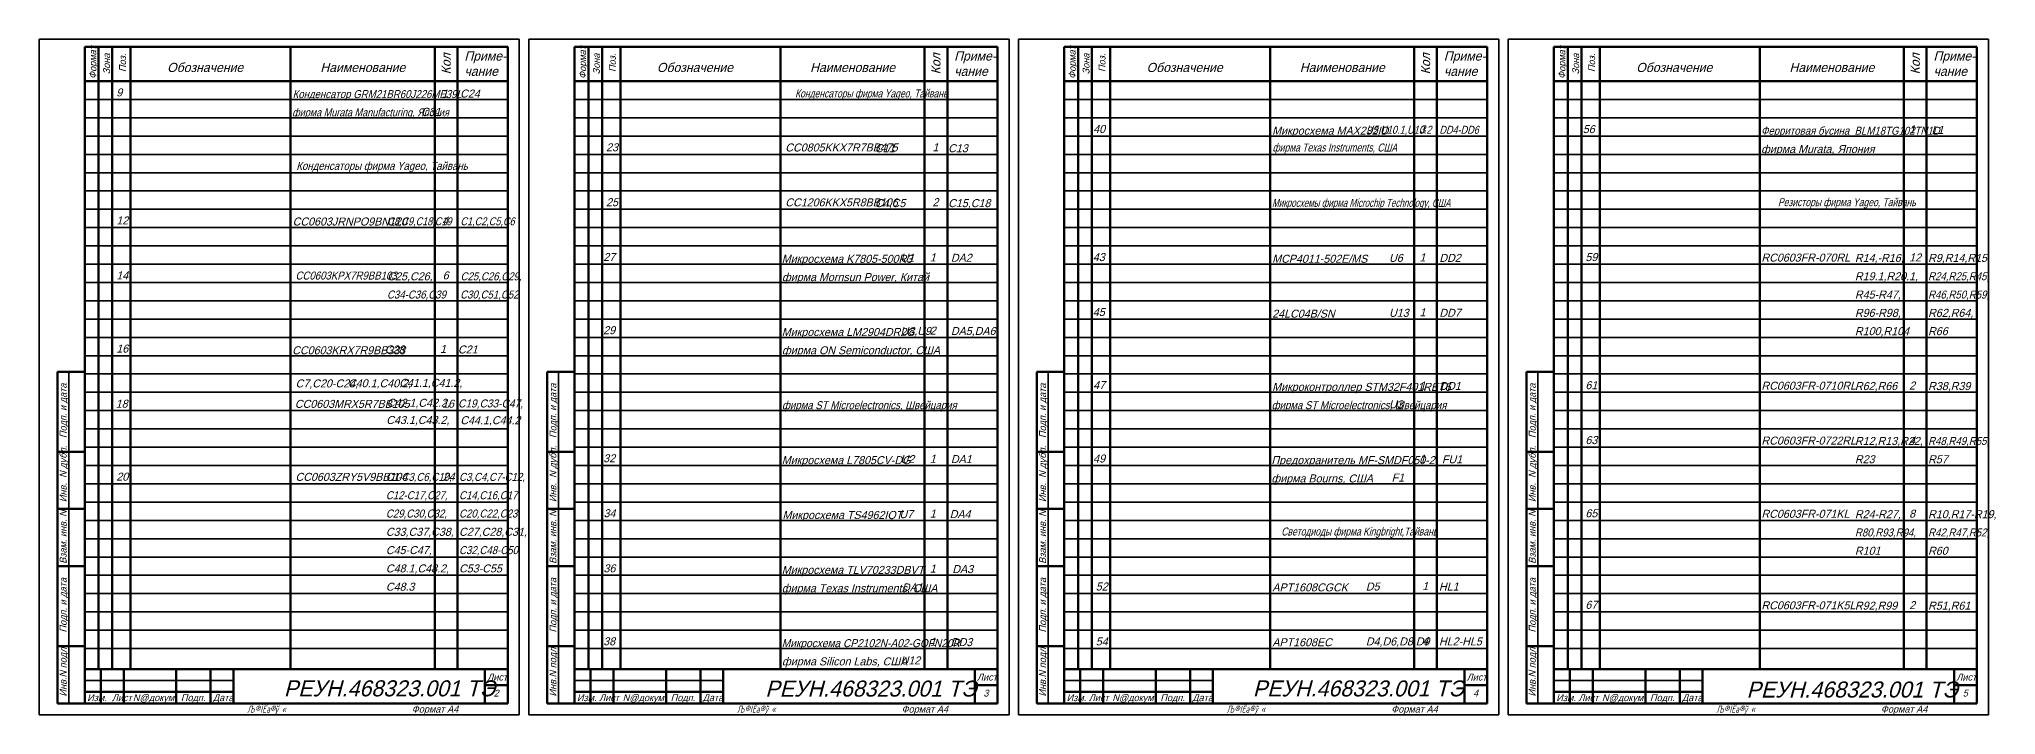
# Model space of a CAD drawing. Extents: x 23088 to 26685, y -1277 to -208.
# Drawn here: x 23942 to 24798, y -943 to -648 of the extents above; entities that cross this region are included whole.
import ezdxf

# ---------------------------------------------------------------- set-up
doc = ezdxf.new("R2010")
doc.units = 0
doc.header["$MEASUREMENT"] = 0
doc.layers.get('Defpoints').update_dxf_attribs({"color": 8, "linetype": 'CONTINUOUS'})
doc.layers.add('CONTUR', color=7, linetype='CONTINUOUS', lineweight=50)
doc.layers.add('DIM', color=1, linetype='CONTINUOUS', lineweight=35)
doc.layers.add('TEXT', color=1, linetype='CONTINUOUS')
doc.styles.add('ECKD', font='ec5cdwin.shx', dxfattribs={"oblique": 15})
doc.styles.add('ESKD', font='eskd', dxfattribs={"width": 0.9, "oblique": 15, "height": 4})

msp = doc.modelspace()

# ---------------------------------------------------------------- linework, layer by layer
at = {"layer": 'CONTUR'}
for p, q in [((23962.464, -651.449), (24147.464, -651.449)), ((23962.464, -938.449), (23962.464, -651.449)), ((23968.464, -651.449), (23968.464, -923.449)), ((23974.464, -651.449), (23974.464, -923.449)), ((23982.464, -651.449), (23982.464, -923.449)), ((24052.464, -651.449), (24052.464, -923.449)), ((24115.464, -651.449), (24115.464, -923.449)), ((24125.464, -651.449), (24125.464, -923.449)), ((24147.464, -651.449), (24147.464, -938.449)), ((24176.681, -938.449), (24176.681, -651.449)), ((24176.681, -651.449), (24361.681, -651.449)), ((24182.681, -651.449), (24182.681, -923.449)), ((24188.681, -651.449), (24188.681, -923.449)), ((24196.681, -651.449), (24196.681, -923.449)), ((24266.681, -651.449), (24266.681, -923.449)), ((24329.681, -651.449), (24329.681, -923.449)), ((24339.681, -651.449), (24339.681, -923.449)), ((24361.681, -651.449), (24361.681, -938.449)), ((24390.842, -938.449), (24390.842, -651.449)), ((24390.842, -651.449), (24575.842, -651.449)), ((24396.842, -651.449), (24396.842, -923.449)), ((24402.842, -651.449), (24402.842, -923.449)), ((24410.842, -651.449), (24410.842, -923.449)), ((24480.842, -651.449), (24480.842, -923.449)), ((24543.842, -651.449), (24543.842, -923.449)), ((24553.842, -651.449), (24553.842, -923.449)), ((24575.842, -651.449), (24575.842, -938.449)), ((24605.003, -938.449), (24605.003, -651.449)), ((24605.003, -651.449), (24790.003, -651.449)), ((24611.003, -651.449), (24611.003, -923.449)), ((24617.003, -651.449), (24617.003, -923.449)), ((24625.003, -651.449), (24625.003, -923.449)), ((24695.003, -651.449), (24695.003, -923.449)), ((24758.003, -651.449), (24758.003, -923.449)), ((24768.003, -651.449), (24768.003, -923.449)), ((24790.003, -651.449), (24790.003, -938.449)), ((23962.464, -666.449), (24147.464, -666.449)), ((24176.681, -666.449), (24361.681, -666.449)), ((24390.842, -666.449), (24575.842, -666.449)), ((24605.003, -666.449), (24790.003, -666.449)), ((23950.464, -828.449), (23950.464, -793.449)), ((23950.464, -793.449), (23962.464, -793.449)), ((24164.681, -828.449), (24164.681, -793.449)), ((24164.681, -793.449), (24176.681, -793.449)), ((24378.842, -828.449), (24378.842, -793.449)), ((24378.842, -793.449), (24390.842, -793.449)), ((24593.003, -828.449), (24593.003, -793.449)), ((24593.003, -793.449), (24605.003, -793.449)), ((23950.464, -853.449), (23950.464, -828.449)), ((23950.464, -828.449), (23962.464, -828.449)), ((23962.464, -828.449), (23950.464, -828.449)), ((24164.681, -828.449), (24176.681, -828.449)), ((24176.681, -828.449), (24164.681, -828.449)), ((24164.681, -853.449), (24164.681, -828.449)), ((24378.842, -828.449), (24390.842, -828.449)), ((24390.842, -828.449), (24378.842, -828.449)), ((24378.842, -853.449), (24378.842, -828.449)), ((24593.003, -828.449), (24605.003, -828.449)), ((24605.003, -828.449), (24593.003, -828.449)), ((24593.003, -853.449), (24593.003, -828.449)), ((23950.464, -878.449), (23950.464, -853.449)), ((23950.464, -853.449), (23962.464, -853.449)), ((23962.464, -853.449), (23950.464, -853.449)), ((24164.681, -878.449), (24164.681, -853.449)), ((24164.681, -853.449), (24176.681, -853.449)), ((24176.681, -853.449), (24164.681, -853.449)), ((24378.842, -878.449), (24378.842, -853.449)), ((24378.842, -853.449), (24390.842, -853.449)), ((24390.842, -853.449), (24378.842, -853.449)), ((24593.003, -878.449), (24593.003, -853.449)), ((24593.003, -853.449), (24605.003, -853.449)), ((24605.003, -853.449), (24593.003, -853.449)), ((23950.464, -913.449), (23950.464, -878.449)), ((23950.464, -878.449), (23962.464, -878.449)), ((23962.464, -878.449), (23950.464, -878.449)), ((24164.681, -913.449), (24164.681, -878.449)), ((24164.681, -878.449), (24176.681, -878.449)), ((24176.681, -878.449), (24164.681, -878.449)), ((24378.842, -913.449), (24378.842, -878.449)), ((24378.842, -878.449), (24390.842, -878.449)), ((24390.842, -878.449), (24378.842, -878.449)), ((24593.003, -913.449), (24593.003, -878.449)), ((24593.003, -878.449), (24605.003, -878.449)), ((24605.003, -878.449), (24593.003, -878.449)), ((23950.464, -913.449), (23962.464, -913.449)), ((23962.464, -913.449), (23950.464, -913.449)), ((23950.464, -938.449), (23950.464, -913.449)), ((24164.681, -938.449), (24164.681, -913.449)), ((24164.681, -913.449), (24176.681, -913.449)), ((24176.681, -913.449), (24164.681, -913.449)), ((24378.842, -938.449), (24378.842, -913.449)), ((24378.842, -913.449), (24390.842, -913.449)), ((24390.842, -913.449), (24378.842, -913.449)), ((24593.003, -938.449), (24593.003, -913.449)), ((24593.003, -913.449), (24605.003, -913.449)), ((24605.003, -913.449), (24593.003, -913.449)), ((23962.464, -923.449), (24147.464, -923.449)), ((23969.464, -923.449), (23969.464, -938.449)), ((23979.464, -923.449), (23979.464, -938.449)), ((24002.464, -923.449), (24002.464, -938.449)), ((24017.464, -923.449), (24017.464, -938.449)), ((24027.464, -923.449), (24027.464, -938.449)), ((24137.464, -923.449), (24137.464, -938.449)), ((24176.681, -923.449), (24361.681, -923.449)), ((24183.681, -923.449), (24183.681, -938.449)), ((24193.681, -923.449), (24193.681, -938.449)), ((24216.681, -923.449), (24216.681, -938.449)), ((24231.681, -923.449), (24231.681, -938.449)), ((24241.681, -923.449), (24241.681, -938.449)), ((24351.681, -923.449), (24351.681, -938.449)), ((24390.842, -923.449), (24575.842, -923.449)), ((24397.842, -923.449), (24397.842, -938.449)), ((24407.842, -923.449), (24407.842, -938.449)), ((24430.842, -923.449), (24430.842, -938.449)), ((24445.842, -923.449), (24445.842, -938.449)), ((24455.842, -923.449), (24455.842, -938.449)), ((24565.842, -923.449), (24565.842, -938.449)), ((24605.003, -923.449), (24790.003, -923.449)), ((24612.003, -923.449), (24612.003, -938.449)), ((24622.003, -923.449), (24622.003, -938.449)), ((24645.003, -923.449), (24645.003, -938.449)), ((24660.003, -923.449), (24660.003, -938.449)), ((24670.003, -923.449), (24670.003, -938.449)), ((24780.003, -923.449), (24780.003, -938.449)), ((24137.464, -930.449), (24147.464, -930.449)), ((24351.681, -930.449), (24361.681, -930.449)), ((24565.842, -930.449), (24575.842, -930.449)), ((24780.003, -930.449), (24790.003, -930.449)), ((23962.464, -938.449), (23950.464, -938.449)), ((23962.464, -933.449), (24027.464, -933.449)), ((24147.464, -938.449), (23962.464, -938.449)), ((24176.681, -938.449), (24164.681, -938.449)), ((24176.681, -933.449), (24241.681, -933.449)), ((24361.681, -938.449), (24176.681, -938.449)), ((24390.842, -938.449), (24378.842, -938.449)), ((24390.842, -933.449), (24455.842, -933.449)), ((24575.842, -938.449), (24390.842, -938.449)), ((24605.003, -938.449), (24593.003, -938.449)), ((24605.003, -933.449), (24670.003, -933.449)), ((24790.003, -938.449), (24605.003, -938.449))]:
    msp.add_line(p, q, dxfattribs=at)
at = {"layer": 'DIM'}
for p, q in [((23942.464, -943.449), (23942.464, -648.075)), ((23942.464, -648.075), (24152.464, -648.075)), ((24152.464, -648.075), (24152.464, -943.449)), ((24156.681, -943.449), (24156.681, -648.075)), ((24156.681, -648.075), (24366.681, -648.075)), ((24366.681, -648.075), (24366.681, -943.449)), ((24370.842, -943.449), (24370.842, -648.075)), ((24370.842, -648.075), (24580.842, -648.075)), ((24580.842, -648.075), (24580.842, -943.449)), ((24585.003, -943.449), (24585.003, -648.075)), ((24585.003, -648.075), (24795.003, -648.075)), ((24795.003, -648.075), (24795.003, -943.449)), ((23962.464, -674.449), (24147.464, -674.449)), ((24176.681, -674.449), (24361.681, -674.449)), ((24390.842, -674.449), (24575.842, -674.449)), ((24605.003, -674.449), (24790.003, -674.449)), ((23962.464, -682.449), (24147.464, -682.449)), ((24176.681, -682.449), (24361.681, -682.449)), ((24390.842, -682.449), (24575.842, -682.449)), ((24605.003, -682.449), (24790.003, -682.449)), ((23962.464, -690.449), (24147.464, -690.449)), ((24176.681, -690.449), (24361.681, -690.449)), ((24390.842, -690.449), (24575.842, -690.449)), ((24605.003, -690.449), (24790.003, -690.449)), ((23962.464, -698.449), (24147.464, -698.449)), ((24176.681, -698.449), (24361.681, -698.449)), ((24390.842, -698.449), (24575.842, -698.449)), ((24605.003, -698.449), (24790.003, -698.449)), ((23962.464, -706.449), (24147.464, -706.449)), ((24176.681, -706.449), (24361.681, -706.449)), ((24390.842, -706.449), (24575.842, -706.449)), ((24605.003, -706.449), (24790.003, -706.449)), ((23962.464, -714.449), (24147.464, -714.449)), ((24176.681, -714.449), (24361.681, -714.449)), ((24390.842, -714.449), (24575.842, -714.449)), ((24605.003, -714.449), (24790.003, -714.449)), ((23962.464, -722.449), (24147.464, -722.449)), ((24176.681, -722.449), (24361.681, -722.449)), ((24390.842, -722.449), (24575.842, -722.449)), ((24605.003, -722.449), (24790.003, -722.449)), ((23962.464, -730.449), (24147.464, -730.449)), ((24176.681, -730.449), (24361.681, -730.449)), ((24390.842, -730.449), (24575.842, -730.449)), ((24605.003, -730.449), (24790.003, -730.449)), ((23962.464, -738.449), (24147.464, -738.449)), ((24176.681, -738.449), (24361.681, -738.449)), ((24390.842, -738.449), (24575.842, -738.449)), ((24605.003, -738.449), (24790.003, -738.449)), ((23962.464, -746.449), (24147.464, -746.449)), ((24176.681, -746.449), (24361.681, -746.449)), ((24390.842, -746.449), (24575.842, -746.449)), ((24605.003, -746.449), (24790.003, -746.449)), ((23962.464, -754.449), (24147.464, -754.449)), ((24176.681, -754.449), (24361.681, -754.449)), ((24390.842, -754.449), (24575.842, -754.449)), ((24605.003, -754.449), (24790.003, -754.449)), ((23962.464, -762.449), (24147.464, -762.449)), ((24176.681, -762.449), (24361.681, -762.449)), ((24390.842, -762.449), (24575.842, -762.449)), ((24605.003, -762.449), (24790.003, -762.449)), ((23962.464, -770.449), (24147.464, -770.449)), ((23962.464, -778.449), (24147.464, -778.449)), ((24176.681, -770.449), (24361.681, -770.449)), ((24176.681, -778.449), (24361.681, -778.449)), ((24390.842, -770.449), (24575.842, -770.449)), ((24390.842, -778.449), (24575.842, -778.449)), ((24605.003, -770.449), (24790.003, -770.449)), ((24605.003, -778.449), (24790.003, -778.449)), ((23962.464, -786.449), (24147.464, -786.449)), ((24176.681, -786.449), (24361.681, -786.449)), ((24390.842, -786.449), (24575.842, -786.449)), ((24605.003, -786.449), (24790.003, -786.449)), ((23955.464, -793.449), (23955.464, -938.449)), ((23962.464, -794.449), (24147.464, -794.449)), ((24169.681, -793.449), (24169.681, -938.449)), ((24176.681, -794.449), (24361.681, -794.449)), ((24383.842, -793.449), (24383.842, -938.449)), ((24390.842, -794.449), (24575.842, -794.449)), ((24598.003, -793.449), (24598.003, -938.449)), ((24605.003, -794.449), (24790.003, -794.449)), ((23962.464, -802.449), (24147.464, -802.449)), ((24176.681, -802.449), (24361.681, -802.449)), ((24390.842, -802.449), (24575.842, -802.449)), ((24605.003, -802.449), (24790.003, -802.449)), ((23962.464, -810.449), (24147.464, -810.449)), ((24176.681, -810.449), (24361.681, -810.449)), ((24390.842, -810.449), (24575.842, -810.449)), ((24605.003, -810.449), (24790.003, -810.449)), ((23962.464, -818.449), (24147.464, -818.449)), ((24176.681, -818.449), (24361.681, -818.449)), ((24390.842, -818.449), (24575.842, -818.449)), ((24605.003, -818.449), (24790.003, -818.449)), ((23962.464, -826.449), (24147.464, -826.449)), ((24176.681, -826.449), (24361.681, -826.449)), ((24390.842, -826.449), (24575.842, -826.449)), ((24605.003, -826.449), (24790.003, -826.449)), ((23962.464, -834.449), (24147.464, -834.449)), ((24176.681, -834.449), (24361.681, -834.449)), ((24390.842, -834.449), (24575.842, -834.449)), ((24605.003, -834.449), (24790.003, -834.449)), ((23962.464, -842.449), (24147.464, -842.449)), ((24176.681, -842.449), (24361.681, -842.449)), ((24390.842, -842.449), (24575.842, -842.449)), ((24605.003, -842.449), (24790.003, -842.449)), ((23962.464, -850.449), (24147.464, -850.449)), ((24176.681, -850.449), (24361.681, -850.449)), ((24390.842, -850.449), (24575.842, -850.449)), ((24605.003, -850.449), (24790.003, -850.449)), ((23962.464, -858.449), (24147.464, -858.449)), ((24176.681, -858.449), (24361.681, -858.449)), ((24390.842, -858.449), (24575.842, -858.449)), ((24605.003, -858.449), (24790.003, -858.449)), ((23962.464, -866.449), (24147.464, -866.449)), ((24176.681, -866.449), (24361.681, -866.449)), ((24390.842, -866.449), (24575.842, -866.449)), ((24605.003, -866.449), (24790.003, -866.449)), ((23962.464, -874.449), (24147.464, -874.449)), ((24176.681, -874.449), (24361.681, -874.449)), ((24390.842, -874.449), (24575.842, -874.449)), ((24605.003, -874.449), (24790.003, -874.449)), ((23962.464, -882.449), (24147.464, -882.449)), ((24176.681, -882.449), (24361.681, -882.449)), ((24390.842, -882.449), (24575.842, -882.449)), ((24605.003, -882.449), (24790.003, -882.449)), ((23962.464, -890.449), (24147.464, -890.449)), ((23962.464, -898.449), (24147.464, -898.449)), ((24176.681, -890.449), (24361.681, -890.449)), ((24176.681, -898.449), (24361.681, -898.449)), ((24390.842, -890.449), (24575.842, -890.449)), ((24390.842, -898.449), (24575.842, -898.449)), ((24605.003, -890.449), (24790.003, -890.449)), ((24605.003, -898.449), (24790.003, -898.449)), ((23962.464, -906.449), (24147.464, -906.449)), ((24176.681, -906.449), (24361.681, -906.449)), ((24390.842, -906.449), (24575.842, -906.449)), ((24605.003, -906.449), (24790.003, -906.449)), ((23962.464, -914.449), (24147.464, -914.449)), ((24176.681, -914.449), (24361.681, -914.449)), ((24390.842, -914.449), (24575.842, -914.449)), ((24605.003, -914.449), (24790.003, -914.449)), ((23962.464, -928.449), (24027.464, -928.449)), ((24176.681, -928.449), (24241.681, -928.449)), ((24390.842, -928.449), (24455.842, -928.449)), ((24605.003, -928.449), (24670.003, -928.449)), ((24152.464, -943.449), (23942.464, -943.449)), ((24156.681, -943.449), (24366.681, -943.449)), ((24370.842, -943.449), (24580.842, -943.449)), ((24585.003, -943.449), (24795.003, -943.449))]:
    msp.add_line(p, q, dxfattribs=at)

# ---------------------------------------------------------------- texts
at = {"layer": 'Defpoints', "style": 'ECKD', "oblique": 15}
for s, p in [('C31', (24109.455, -681.606)), ('С11', (24308.05, -697.509)), ('С4,С5', (24308.05, -721.509)), ('U1', (24319.233, -745.411)), ('U6', (24532.867, -745.458)), ('R14,-R16,', (24736.633, -745.477)), ('C25,C26,', (24094.766, -753.501)), ('R19.1,R20.1,', (24736.633, -753.477)), ('R45-R47,', (24736.633, -761.477)), ('U13', (24532.867, -769.458)), ('R96-R98,', (24736.633, -769.477)), ('U8,U9', (24319.233, -777.411)), ('R100,R104', (24736.633, -777.477)), ('C28', (24093.643, -785.483)), ('C7,C20-C24, ', (24054.638, -800.317)), ('C40.1,C40.2,', (24077.535, -800.261)), ('C41.1,C41.2,', (24099.961, -800.08)), ('R62,R66', (24736.633, -801.477)), ('C43.1,C43.2,', (24094.296, -816.316)), ('C42.1,C42.2,', (24094.532, -808.788)), ('C44.1,C44.2', (24126.685, -816.397)), ('U3', (24532.867, -809.458)), ('U2', (24319.233, -833.411)), ('R12,R13,R22, ', (24736.633, -825.477)), ('R23', (24736.633, -833.477)), ('F1', (24534.012, -841.483)), ('U7', (24318.706, -857.458)), ('R24-R27,', (24736.633, -857.477)), ('C33,C37,C38,', (24094.125, -865.191)), ('C45-C47,', (24094.125, -873.191)), ('R101', (24736.633, -873.477)), ('C48.1,C48.2,', (24094.125, -881.191)), ('C48.3', (24094.125, -889.191)), ('DA1', (24319.851, -889.483)), ('D5', (24522.719, -889.112)), ('R92,R99', (24736.633, -897.477)), ('D4,D6,D8,D9', (24522.719, -913.112)), ('U12', (24319.233, -921.411))]:
    msp.add_text(s, height=3.5, dxfattribs=at).set_placement(p)
for s, width, p in [('U5,U10.1,U10.2', 0.85, (24522.867, -689.458)), ('C8,C9,C18,C19', 0.85, (24094.737, -729.447)), ('C34-C36,C39', 0.9, (24094.61, -761.462)), ('C1-C3,C6,C10,', 0.9, (24094.125, -841.191)), ('C12-C17,C27,', 0.9, (24094.125, -849.191)), ('C29,C30,C32,', 0.9, (24094.125, -857.191)), ('R80,R93,R94,', 0.9, (24736.633, -865.477))]:
    msp.add_text(s, height=3.5, dxfattribs=dict(at, width=width)).set_placement(p)
at = {"layer": 'DIM', "style": 'ECKD', "oblique": 15}
for s, height, p in [('Формат', 3, (23967.464, -665.449)), ('Зона', 3, (23973.464, -663.449)), ('Поз.', 3, (23980.464, -662.449)), ('Кол', 4, (24122.464, -663.449)), ('Формат', 3, (24181.681, -665.449)), ('Зона', 3, (24187.681, -663.449)), ('Поз.', 3, (24194.681, -662.449)), ('Кол', 4, (24336.681, -663.449)), ('Формат', 3, (24395.842, -665.449)), ('Зона', 3, (24401.842, -663.449)), ('Поз.', 3, (24408.842, -662.449)), ('Кол', 4, (24550.842, -663.449)), ('Формат', 3, (24610.003, -665.449)), ('Зона', 3, (24616.003, -663.449)), ('Поз.', 3, (24623.003, -662.449)), ('Кол', 4, (24765.003, -663.449)), ('Подп. и дата', 3, (23954.464, -822.449)), ('Подп. и дата', 3, (24168.681, -822.449)), ('Подп. и дата', 3, (24382.842, -822.449)), ('Подп. и дата', 3, (24597.003, -822.449)), ('Инв.  N дубл.', 3, (23954.464, -850.449)), ('Инв.  N дубл.', 3, (24168.681, -850.449)), ('Инв.  N дубл.', 3, (24382.842, -850.449)), ('Инв.  N дубл.', 3, (24597.003, -850.449)), ('Взам. инв. N', 3, (23954.464, -877.449)), ('Взам. инв. N', 3, (24168.681, -877.449)), ('Взам. инв. N', 3, (24382.842, -877.449)), ('Взам. инв. N', 3, (24597.003, -877.449)), ('Подп. и дата', 3, (23954.464, -907.449)), ('Подп. и дата', 3, (24168.681, -907.449)), ('Подп. и дата', 3, (24382.842, -907.449)), ('Подп. и дата', 3, (24597.003, -907.449)), ('Инв.N подл.', 3, (23954.464, -935.449)), ('Инв.N подл.', 3, (24168.681, -935.449)), ('Инв.N подл.', 3, (24382.842, -935.449)), ('Инв.N подл.', 3, (24597.003, -935.449))]:
    msp.add_text(s, height=height, rotation=90, dxfattribs=at).set_placement(p)
for s, height, p in [('Обозначение', 4, (23998.464, -662.449)), ('Наименование', 4, (24065.464, -662.449)), ('Приме-', 4, (24128.464, -657.449)), ('Обозначение', 4, (24212.681, -662.449)), ('Наименование', 4, (24279.681, -662.449)), ('Приме-', 4, (24342.681, -657.449)), ('Обозначение', 4, (24426.842, -662.449)), ('Наименование', 4, (24493.842, -662.449)), ('Приме-', 4, (24556.842, -657.449)), ('Обозначение', 4, (24641.003, -662.449)), ('Наименование', 4, (24708.003, -662.449)), ('Приме-', 4, (24771.003, -657.449)), ('чание', 4, (24128.464, -664.115)), ('чание', 4, (24342.681, -664.115)), ('чание', 4, (24556.842, -664.115)), ('чание', 4, (24771.003, -664.115)), ('РЕУН.468323.001 ТЭ', 7, (24049.505, -935.367)), ('Лист', 3, (24138.464, -928.449)), ('РЕУН.468323.001 ТЭ', 7, (24260.077, -935.48)), ('Лист', 3, (24352.681, -928.449)), ('РЕУН.468323.001 ТЭ', 7, (24473.297, -935.396)), ('Лист', 3, (24566.842, -928.449)), ('РЕУН.468323.001 ТЭ', 7, (24689.244, -935.879)), ('Лист', 3, (24781.003, -928.449)), ('Изм.  Лист', 3, (23963.464, -937.449)), ('N@докум.', 3, (23983.464, -937.449)), ('Подп.', 3, (24004.464, -937.449)), ('Дата', 3, (24018.464, -937.449)), ('Формат A4', 3, (24105.464, -942.449)), ('Изм. Лист', 3, (24177.681, -937.449)), ('N@докум.', 3, (24197.681, -937.449)), ('Подп.', 3, (24218.681, -937.449)), ('Дата', 3, (24232.681, -937.449)), ('Формат A4', 3, (24319.681, -942.449)), ('Изм. Лист', 3, (24391.842, -937.449)), ('N@докум.', 3, (24411.842, -937.449)), ('Подп.', 3, (24432.842, -937.449)), ('Дата', 3, (24446.842, -937.449)), ('Формат A4', 3, (24533.842, -942.449)), ('Изм. Лист', 3, (24606.003, -937.449)), ('N@докум.', 3, (24626.003, -937.449)), ('Подп.', 3, (24647.003, -937.449)), ('Дата', 3, (24661.003, -937.449)), ('Формат A4', 3, (24748.003, -942.449))]:
    msp.add_text(s, height=height, dxfattribs=at).set_placement(p)
at = {"layer": 'DIM', "style": 'ESKD', "oblique": 15, "width": 0.8}
for p in [(24033.495, -942.449), (24247.713, -942.449), (24461.874, -942.449), (24676.035, -942.449)]:
    msp.add_text('Љ®ЇЁа®ў\xa0«', height=3, dxfattribs=at).set_placement(p)
at = {"layer": 'TEXT', "style": 'ECKD', "oblique": 15}
for s, height, p in [('9', 3.5, (23976.222, -673.093)), ('1', 3.5, (24118.613, -673.624)), ('C24', 3.5, (24126.599, -673.606)), ('40', 3.5, (24403.472, -689.09)), ('Микросхема MAX232ID', 3.5, (24481.762, -689.832)), ('3', 3.5, (24546.199, -689.238)), ('56', 3.5, (24617.626, -689.153)), ('1', 3.5, (24760.361, -689.238)), ('L1', 3.5, (24770.173, -689.483)), ('23', 3.5, (24190.439, -697.093)), ('CC0805KKX7R7BB475', 3.5, (24268.812, -697.177)), ('1', 3.5, (24333.188, -697.088)), ('С13', 3.5, (24340.05, -697.509)), ('фирма Murata, Япония', 3.5, (24695.595, -697.857)), ('25', 3.5, (24190.439, -721.093)), ('CC1206KKX5R8BB106', 3.5, (24268.812, -721.177)), ('2', 3.5, (24333.188, -721.088)), ('С15,С18', 3.5, (24340.05, -721.509)), ('12', 3.5, (23976.222, -729.093)), ('CC0603JRNPO9BN120', 3.5, (24053.351, -729.541)), ('4', 3.5, (24118.72, -729.226)), ('27', 3.5, (24189.187, -745.046)), ('Микросхема K7805-500R3', 3.5, (24267.273, -745.857)), ('1', 3.5, (24332.038, -745.238)), ('DA2', 3.5, (24341.233, -745.411)), ('43', 3.5, (24403.317, -745.093)), ('MCP4011-502E/MS', 3.5, (24481.762, -745.832)), ('1', 3.5, (24546.199, -745.238)), ('DD2', 3.5, (24554.867, -745.458)), ('59', 3.5, (24618.762, -745.093)), ('RC0603FR-070RL', 3.5, (24695.747, -745.322)), ('12', 3.5, (24760.361, -745.238)), ('R9,R14,R15,', 3.5, (24768.633, -745.477)), ('14', 3.5, (23976.222, -753.093)), ('6', 3.5, (24118.97, -753.088)), ('фирма Mornsun Power, Китай', 3.5, (24267.363, -753.835)), ('45', 3.5, (24403.317, -769.093)), ('24LC04B/SN', 3.5, (24481.762, -769.832)), ('1', 3.5, (24546.199, -769.238)), ('DD7', 3.5, (24554.867, -769.458)), ('R62,R64,', 3.5, (24768.633, -769.477)), ('29', 3.5, (24189.187, -777.046)), ('Микросхема LM2904DR2G', 3.5, (24267.273, -777.857)), ('2', 3.5, (24332.038, -777.238)), ('DA5,DA6', 3.5, (24341.233, -777.411)), ('R66', 3.5, (24768.633, -777.477)), ('16', 3.5, (23976.222, -785.093)), ('CC0603KRX7R9BB333', 3.5, (24053.146, -785.835)), ('1', 3.5, (24117.821, -785.238)), ('C21', 3.5, (24125.643, -785.483)), ('фирма ON Semiconductor, США', 3.5, (24267.363, -785.835)), ('47', 3.5, (24403.487, -801.045)), ('Микроконтроллер STM32F401RET6', 3.5, (24481.762, -801.832)), ('1', 3.5, (24546.199, -801.238)), ('DD1', 3.5, (24554.867, -801.458)), ('61', 3.5, (24618.762, -801.093)), ('RC0603FR-0710RL', 3.5, (24695.747, -801.322)), ('2', 3.5, (24760.361, -801.238)), ('R38,R39', 3.5, (24768.633, -801.477)), ('18', 3.5, (23975.948, -809.189)), ('CC0603MRX5R7BB105', 3.5, (24054.32, -809.274)), ('16', 3.5, (24118.696, -809.185)), ('63', 3.5, (24618.762, -825.093)), ('32', 3.5, (24189.187, -833.046)), ('1', 3.5, (24332.038, -833.238)), ('DA1', 3.5, (24341.233, -833.411)), ('49', 3.5, (24403.465, -833.153)), ('1', 3.5, (24546.199, -833.238)), ('FU1', 3.5, (24556.012, -833.483)), ('RC0603FR-0722RL', 3.5, (24695.747, -825.322)), ('4', 3.5, (24760.361, -825.238)), ('R57', 3.5, (24768.633, -833.477)), ('20', 3.5, (23976.222, -841.093)), ('CC0603ZRY5V9BB104', 3.5, (24054.595, -841.177)), ('24', 3.5, (24118.97, -841.088)), ('Микросхема L7805CV-DG', 3.5, (24267.273, -833.857)), ('фирма Bourns, США', 3.5, (24481.434, -841.857)), ('Предохранитель MF-SMDF050-2', 3.5, (24481.434, -833.857)), ('34', 3.5, (24189.326, -857.045)), ('Микросхема TS4962IQT', 3.5, (24267.601, -857.832)), ('1', 3.5, (24332.038, -857.238)), ('DA4', 3.5, (24340.706, -857.458)), ('65', 3.5, (24618.762, -857.093)), ('RC0603FR-071KL', 3.5, (24695.747, -857.322)), ('8', 3.5, (24760.361, -857.238)), ('R10,R17-R19,', 3.5, (24768.633, -857.477)), ('C27,C28,C31,', 3.5, (24126.125, -865.191)), ('R60', 3.5, (24768.633, -873.477)), ('C53-С55', 3.5, (24126.125, -881.191)), ('36', 3.5, (24189.304, -881.153)), ('Микросхема TLV70233DBVT', 3.5, (24267.273, -881.857)), ('1', 3.5, (24332.038, -881.238)), ('DA3', 3.5, (24341.851, -881.483)), ('фирма Texas Instruments, США', 3.5, (24267.273, -889.857)), ('52', 3.5, (24404.611, -889.094)), ('APT1608CGCK', 3.5, (24481.831, -889.474)), ('1', 3.5, (24547.387, -888.928)), ('HL1', 3.5, (24554.719, -889.112)), ('67', 3.5, (24618.762, -897.093)), ('RC0603FR-071K5L', 3.5, (24695.747, -897.322)), ('2', 3.5, (24760.361, -897.238)), ('R51,R61', 3.5, (24768.633, -897.477)), ('38', 3.5, (24189.187, -913.046)), ('1', 3.5, (24332.038, -913.238)), ('DD3', 3.5, (24341.233, -913.411)), ('54', 3.5, (24404.611, -913.094)), ('APT1608EC', 3.5, (24481.831, -913.474)), ('4', 3.5, (24547.387, -912.928)), ('HL2-HL5', 3.5, (24554.719, -913.112)), ('фирма Silicon Labs, США', 3.5, (24267.363, -921.835)), ('2', 3, (24141.264, -935.449)), ('3', 3, (24355.481, -935.449)), ('4', 3, (24569.642, -935.449)), ('5', 3, (24783.803, -935.449))]:
    msp.add_text(s, height=height, dxfattribs=at).set_placement(p)
for s, width, p in [('Конденсатор GRM21BR60J226ME39L', 0.9, (24053.34, -673.842)), ('Конденсаторы фирма Yageo, Тайвань', 0.8, (24273.093, -673.561)), ('фирма Murata Manufacturing, Япония', 0.85, (24053.146, -681.835)), ('DD4-DD6', 0.85, (24554.867, -689.458)), ('Ферритовая бусина  BLM18TG102TN1D', 0.9, (24695.595, -689.857)), ('Конденсаторы фирма Yageo, Тайвань', 0.9, (24054.964, -705.22)), ('фирма Texas Instruments, США', 0.8, (24481.936, -697.194)), ('Микросхемы фирма Microchip Technology, США', 0.75, (24481.707, -721.391)), ('Резисторы фирма Yageo, Тайвань', 0.8, (24702.964, -721.091)), ('C1,C2,C5,C6', 0.85, (24126.737, -729.447)), ('CC0603KPX7R9BB103', 0.9, (24054.595, -753.177)), ('C25,C26,C29,', 0.9, (24126.766, -753.501)), ('R24,R25,R45,', 0.9, (24768.633, -753.477)), ('C30,C51,С52', 0.9, (24126.61, -761.462)), ('R46,R50,R59,', 0.9, (24768.633, -761.477)), ('C19,C33-C47, ', 0.95, (24125.678, -809.071)), ('фирма ST Microelectronics, Швейцария', 0.9, (24267.363, -809.835)), ('фирма ST Microelectronics, Швейцария', 0.9, (24481.524, -809.835)), ('R48,R49,R55, ', 0.9, (24768.633, -825.477)), ('C3,C4,C7-C12,', 0.9, (24126.125, -841.191)), ('C14,С16,C17,', 0.9, (24126.125, -849.191)), ('C20,C22,C23,', 0.9, (24126.125, -857.191)), ('Светодиоды фирма Kingbright,Тайвань', 0.8, (24485.738, -865.055)), ('R42,R47,R52,', 0.9, (24768.633, -865.477)), ('С32,C48-C50,', 0.9, (24126.125, -873.191)), ('Микросхема CP2102N-A02-GQFN20R', 0.95, (24267.273, -913.857))]:
    msp.add_text(s, height=3.5, dxfattribs=dict(at, width=width)).set_placement(p)

doc.saveas('drawing.dxf')
